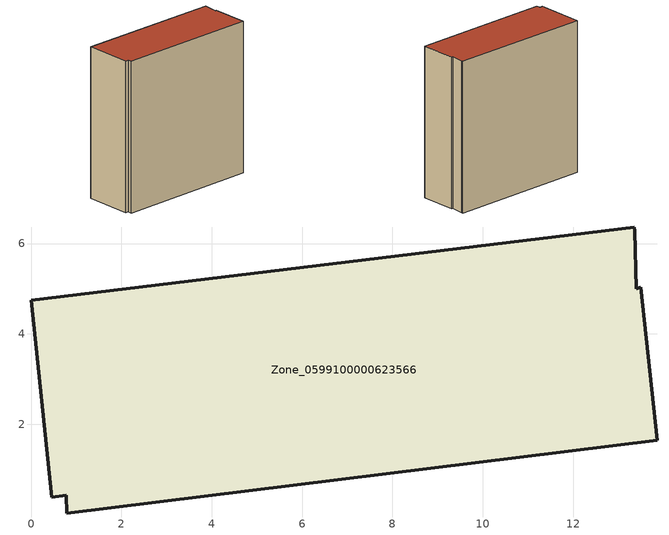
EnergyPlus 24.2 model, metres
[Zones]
Zone_0599100000623566
 floor ground (C_G): 13.87,1.65 0.79,0.04 0.78,0.43 0.46,0.39 0,4.75 13.36,6.37 13.37,6.28 13.39,5 13.5,5.04 z0
 wall outside (C_F): 13.37,6.28 13.36,6.37 0,4.75 0.46,0.39 0.78,0.43 0.79,0.04 13.87,1.65 13.5,5.04 13.39,5 13.37,6.28 z0:13.94
 roof outside (C_R): 0.79,0.04 13.87,1.65 13.5,5.04 13.39,5 13.37,6.28 13.36,6.37 0,4.75 0.46,0.39 0.78,0.43 z13.94
[BUILDING]
Pand.0599100000623566: North Axis=0; Terrain=City; Loads Convergence Tolerance Value=0.04; Temperature Convergence Tolerance Value=0.4; Solar Distribution=FullExterior; Maximum Number of Warmup Days=25; Minimum Number of Warmup Days=1
[Site:Location]
Rotterdam.The.Hague.AP_ZH_NLD Design_Conditions: Latitude=51.96; Longitude=4.45; Time Zone=1; Elevation=-4.5
[SITE:GROUNDTEMPERATURE:BUILDINGSURFACE]
18, 18, 18, 18, 18, 18, 18, 18, 18, 18, 18, 18
[MATERIAL] Thermal Absorptance=0.9; Solar Absorptance=0.7; Visible Absorptance=0.7
Name | Roughness | Thickness | Conductivity | Density | Specific Heat
G.TI.1946 | MediumSmooth | 0.15 | 1 | 540 | 1210
F.TI.1946 | Rough | 0.3 | 0.857143 | 1920 | 840
R.TI.1946 | MediumRough | 0.2 | 0.1 | 1500 | 1000
[CONSTRUCTION]
C_G: G.TI.1946
C_F: F.TI.1946
C_R: R.TI.1946
[ZONE]
Zone_0599100000623566: Type=1; Multiplier=1; Ceiling Height=Autocalculate; Volume=Autocalculate; Floor Area=autocalculate; Part of Total Floor Area=Yes
[ZONEINFILTRATION:DESIGNFLOWRATE]
Infil_Zone_0599100000623566: Zone or ZoneList or Space or SpaceList=Zone_0599100000623566; Schedule=AlwaysOn; Design Flow Rate Calculation Method=Flow/Area; Flow Rate per Floor Area=0.003; Constant Term Coefficient=1; Temperature Term Coefficient=0; Velocity Term Coefficient=0; Velocity Squared Term Coefficient=0
[HVACTEMPLATE:ZONE:IDEALLOADSAIRSYSTEM]
Zone_0599100000623566: Maximum Heating Supply Air Temperature=50; Minimum Cooling Supply Air Temperature=13; Maximum Heating Supply Air Humidity Ratio=0.0156; Minimum Cooling Supply Air Humidity Ratio=0.0077; Heating Limit=NoLimit; Cooling Limit=NoLimit; Dehumidification Control Type=ConstantSensibleHeatRatio; Cooling Sensible Heat Ratio=0.7; Dehumidification Setpoint=60; Humidification Control Type=None; Humidification Setpoint=30; Outdoor Air Method=None; Outdoor Air Flow Rate per Person=0.00944; Outdoor Air Flow Rate per Zone Floor Area=0; Outdoor Air Flow Rate per Zone=0; Demand Controlled Ventilation Type=None; Outdoor Air Economizer Type=NoEconomizer; Heat Recovery Type=None; Sensible Heat Recovery Effectiveness=0.7; Latent Heat Recovery Effectiveness=0.65
[ZONECONTROL:THERMOSTAT]
ThermostatControl_Zone_0599100000623566: Zone or ZoneList=Zone_0599100000623566; Control Type Schedule=DualSetpointControlType; Control 1=Thermostat_Zone_0599100000623566; Temperature Difference Between Cutout And Setpoint=0
[THERMOSTATSETPOINT:DUALSETPOINT]
Thermostat_Zone_0599100000623566: Heating Setpoint Temperature Schedule=HeatingSetpoint_Zone_0599100000623566; Cooling Setpoint Temperature Schedule=CoolingSetpoint_Zone_0599100000623566
[SCHEDULE:COMPACT]
HeatingSetpoint_Zone_0599100000623566: Through: 12/31, For: AllDays, Until: 24:00, 21
CoolingSetpoint_Zone_0599100000623566: Through: 12/31, For: AllDays, Until: 24:00, 24
DualSetpointControlType: Through: 12/31, For: AllDays, Until: 24:00, 4
AlwaysOn: Through: 12/31, For: AllDays, Until: 24:00, 1
